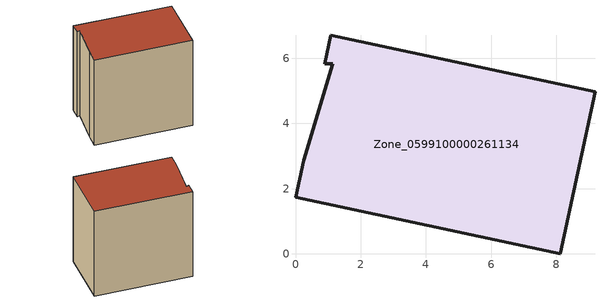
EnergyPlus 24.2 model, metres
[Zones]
Zone_0599100000261134
 floor ground (C_G): 1.14,5.83 0.89,5.83 1.08,6.71 9.19,4.98 8.12,0 0,1.73 0.25,2.88 z0
 wall outside (C_F): 9.19,4.98 1.08,6.71 0.89,5.83 1.14,5.83 0.25,2.88 0,1.73 8.12,0 9.19,4.98 z0:8.26
 roof outside (C_R): 0.89,5.83 1.14,5.83 0.25,2.88 0,1.73 8.12,0 9.19,4.98 1.08,6.71 z8.26
[BUILDING]
Pand.0599100000261134: North Axis=0; Terrain=City; Loads Convergence Tolerance Value=0.04; Temperature Convergence Tolerance Value=0.4; Solar Distribution=FullExterior; Maximum Number of Warmup Days=25; Minimum Number of Warmup Days=1
[Site:Location]
Rotterdam.The.Hague.AP_ZH_NLD Design_Conditions: Latitude=51.96; Longitude=4.45; Time Zone=1; Elevation=-4.5
[SITE:GROUNDTEMPERATURE:BUILDINGSURFACE]
18, 18, 18, 18, 18, 18, 18, 18, 18, 18, 18, 18
[MATERIAL] Thermal Absorptance=0.9; Solar Absorptance=0.7; Visible Absorptance=0.7
Name | Roughness | Thickness | Conductivity | Density | Specific Heat
G.TI.1975-1991 | MediumSmooth | 0.15 | 0.288461 | 540 | 1210
F.TI.1975-1991 | Rough | 0.3 | 0.230769 | 1920 | 840
R.TI.1975-1991 | MediumRough | 0.2 | 0.153846 | 1500 | 1000
[CONSTRUCTION]
C_G: G.TI.1975-1991
C_F: F.TI.1975-1991
C_R: R.TI.1975-1991
[ZONE]
Zone_0599100000261134: Type=1; Multiplier=1; Ceiling Height=Autocalculate; Volume=Autocalculate; Floor Area=autocalculate; Part of Total Floor Area=Yes
[ZONEINFILTRATION:DESIGNFLOWRATE]
Infil_Zone_0599100000261134: Zone or ZoneList or Space or SpaceList=Zone_0599100000261134; Schedule=AlwaysOn; Design Flow Rate Calculation Method=Flow/Area; Flow Rate per Floor Area=0.003; Constant Term Coefficient=1; Temperature Term Coefficient=0; Velocity Term Coefficient=0; Velocity Squared Term Coefficient=0
[HVACTEMPLATE:ZONE:IDEALLOADSAIRSYSTEM]
Zone_0599100000261134: Maximum Heating Supply Air Temperature=50; Minimum Cooling Supply Air Temperature=13; Maximum Heating Supply Air Humidity Ratio=0.0156; Minimum Cooling Supply Air Humidity Ratio=0.0077; Heating Limit=NoLimit; Cooling Limit=NoLimit; Dehumidification Control Type=ConstantSensibleHeatRatio; Cooling Sensible Heat Ratio=0.7; Dehumidification Setpoint=60; Humidification Control Type=None; Humidification Setpoint=30; Outdoor Air Method=None; Outdoor Air Flow Rate per Person=0.00944; Outdoor Air Flow Rate per Zone Floor Area=0; Outdoor Air Flow Rate per Zone=0; Demand Controlled Ventilation Type=None; Outdoor Air Economizer Type=NoEconomizer; Heat Recovery Type=None; Sensible Heat Recovery Effectiveness=0.7; Latent Heat Recovery Effectiveness=0.65
[ZONECONTROL:THERMOSTAT]
ThermostatControl_Zone_0599100000261134: Zone or ZoneList=Zone_0599100000261134; Control Type Schedule=DualSetpointControlType; Control 1=Thermostat_Zone_0599100000261134; Temperature Difference Between Cutout And Setpoint=0
[THERMOSTATSETPOINT:DUALSETPOINT]
Thermostat_Zone_0599100000261134: Heating Setpoint Temperature Schedule=HeatingSetpoint_Zone_0599100000261134; Cooling Setpoint Temperature Schedule=CoolingSetpoint_Zone_0599100000261134
[SCHEDULE:COMPACT]
HeatingSetpoint_Zone_0599100000261134: Through: 12/31, For: AllDays, Until: 24:00, 21
CoolingSetpoint_Zone_0599100000261134: Through: 12/31, For: AllDays, Until: 24:00, 24
DualSetpointControlType: Through: 12/31, For: AllDays, Until: 24:00, 4
AlwaysOn: Through: 12/31, For: AllDays, Until: 24:00, 1
